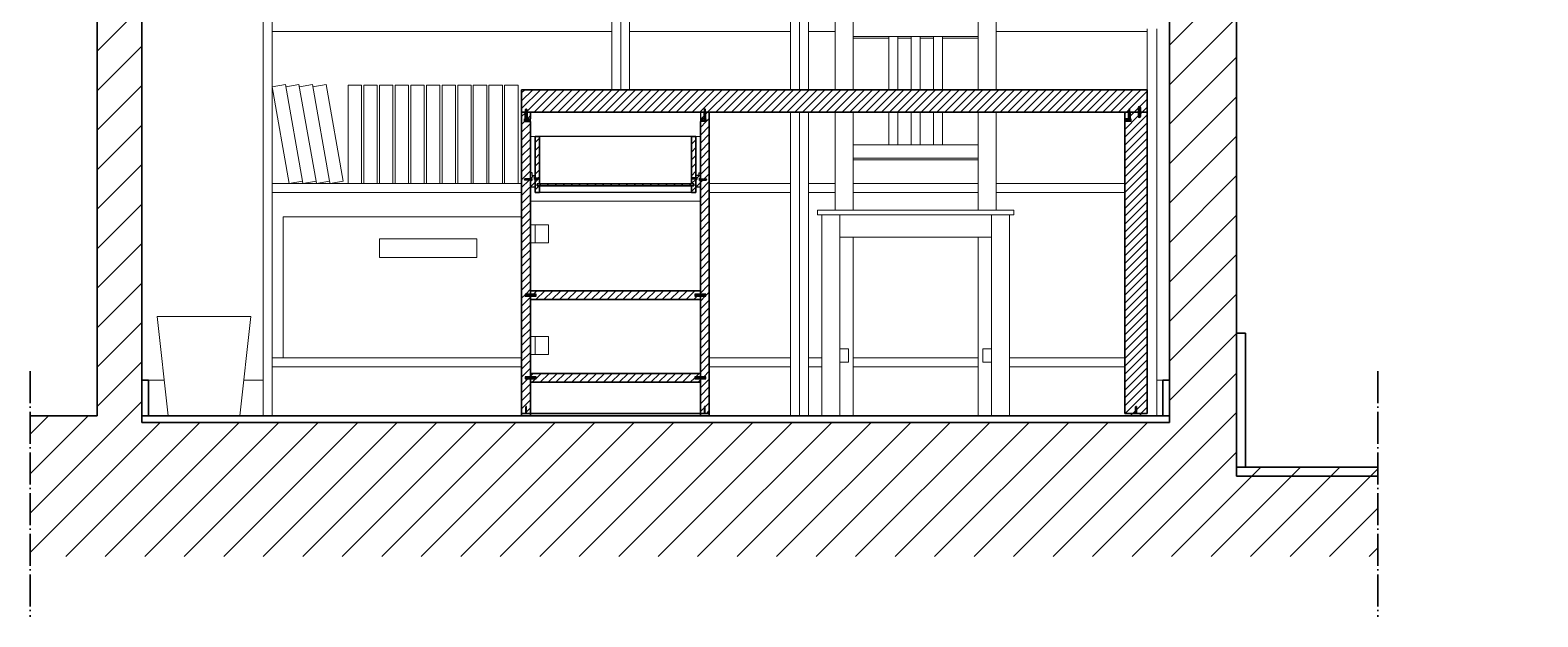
# Model space of a CAD drawing. Header units: inches. Extents: x -1073 to 749, y -113 to 910.
# Drawn here: x -692.1 to -354.7, y 566.3 to 697.6 of the extents above; entities that cross this region are included whole.
import ezdxf

# ---------------------------------------------------------------- set-up
doc = ezdxf.new("R2010")
doc.units = ezdxf.units.IN
doc.header["$MEASUREMENT"] = 0
doc.linetypes.add('ACAD_ISO04W100', pattern=[30, 24, -3, 0, -3])
for name, color, linetype, lineweight in [('A-FURN', 1, 'Continuous', 15), ('A-LP-SEZIONI', 151, 'Continuous', 13), ('A-prsp-2', 137, 'Continuous', 13), ('A-SECT A-MCUT', 7, 'Continuous', 35)]:
    doc.layers.add(name, color=color, linetype=linetype, lineweight=lineweight)
doc.layers.add('A-SECT D-MCUT', color=181, linetype='Continuous')

# ---------------------------------------------------------------- blocks, each defined once
blk = doc.blocks.new('BLOCCO')
for p, q in [((9.3, 735.66), (9.3, 735.57)), ((9.74, 735.66), (9.74, 735.57)), ((9.6, 734.92), (9.2, 734.92)), ((9.6, 734.47), (9.2, 734.47)), ((9.3, 735.57), (9.52, 735.57)), ((9.74, 735.57), (9.52, 735.57))]:
    blk.add_line(p, q)
blk.add_lwpolyline([(9.2, 734.92), (9.2, 735.66), (9.85, 735.66), (9.85, 734.35), (9.2, 734.35), (9.2, 734.47)])
blk.add_lwpolyline([(9.3, 735.36), (9.3, 735.11), (9.74, 735.11), (9.74, 735.36)], close=True)
blk.add_arc((9.5, 734.7), 0.245, 293.1404, 66.8596)

msp = doc.modelspace()

# ---------------------------------------------------------------- hatches: boundary and pattern name
at = {"layer": 'A-SECT D-MCUT', "transparency": 33554559}
h = msp.add_hatch(dxfattribs=at)
h.set_pattern_fill('ANSI31', color=181, scale=50)
edge = h.paths.add_edge_path()
edge.add_line((-422.12, 909.8), (-437.12, 909.8))
edge.add_line((-437.12, 909.8), (-437.12, 894.8))
edge.add_line((-437.12, 894.8), (-692.12, 894.8))
edge.add_line((-692.12, 894.8), (-692.12, 879.8))
edge.add_line((-692.12, 879.8), (-677.12, 879.8))
edge.add_line((-677.12, 879.8), (-677.12, 611.3))
edge.add_line((-677.12, 611.3), (-692.12, 611.3))
edge.add_line((-692.12, 611.3), (-692.12, 579.8))
edge.add_line((-692.12, 579.8), (-390.5, 579.8))
edge.add_line((-390.5, 579.8), (-390.5, 599.8))
edge.add_line((-390.5, 599.8), (-422.12, 599.8))
edge.add_line((-422.12, 599.8), (-422.12, 707.3))
edge.add_line((-422.12, 707.3), (-437.12, 707.3))
edge.add_line((-437.12, 707.3), (-437.12, 609.8))
edge.add_line((-437.12, 609.8), (-667.12, 609.8))
edge.add_line((-667.12, 609.8), (-667.12, 800.86))
edge.add_line((-667.12, 800.86), (-667.13, 800.87))
edge.add_line((-667.13, 800.87), (-668.45, 800.87))
edge.add_arc((-668.45, 801.02), 0.15, 90, 270, ccw=False)
edge.add_line((-668.45, 801.17), (-667.12, 801.17))
edge.add_line((-667.12, 801.17), (-667.12, 879.8))
edge.add_line((-667.12, 879.8), (-437.12, 879.8))
edge.add_line((-437.12, 879.8), (-437.12, 861.3))
edge.add_line((-437.12, 861.3), (-422.12, 861.3))
edge.add_line((-422.12, 861.3), (-422.12, 909.8))
h.paths.add_polyline_path([(-420.12, 711.3), (-438.12, 711.3), (-438.12, 707.3), (-420.12, 707.3)], flags=17)
at = {"layer": 'A-SECT D-MCUT', "transparency": 33554687}
h = msp.add_hatch(dxfattribs=at)
h.set_pattern_fill('ANSI31', color=181, scale=10)
h.paths.add_polyline_path([(-43.89, 726.3), (-44.89, 726.3), (-44.89, 723.8), (-46.39, 723.8), (-46.39, 726.3), (-48.89, 726.3), (-48.89, 721.3), (-43.89, 721.3)])
h.paths.add_polyline_path([(-43.89, 806.2), (-48.89, 806.2), (-48.89, 801.2), (-46.39, 801.2), (-46.39, 803.7), (-44.89, 803.7), (-44.89, 801.2), (-43.89, 801.2)])
h.paths.add_polyline_path([(-662.12, 806.2), (-667.12, 806.2), (-667.12, 801.2), (-666.12, 801.2), (-666.12, 803.7), (-664.62, 803.7), (-664.62, 801.2), (-662.12, 801.2)])
h.paths.add_polyline_path([(-662.12, 726.3), (-664.62, 726.3), (-664.62, 723.8), (-666.12, 723.8), (-666.12, 726.3), (-667.12, 726.3), (-667.12, 721.3), (-662.12, 721.3)])
h.paths.add_polyline_path([(-427.12, 855.3), (-429.62, 855.3), (-429.62, 858.3), (-432.12, 858.3), (-432.12, 852.3), (-427.12, 852.3)])
h.paths.add_polyline_path([(-427.12, 861.3), (-432.12, 861.3), (-432.12, 858.3), (-429.62, 858.3), (-429.62, 855.3), (-427.12, 855.3)])
h.paths.add_polyline_path([(-427.12, 720.3), (-432.12, 720.3), (-432.12, 714.3), (-429.62, 714.3), (-429.62, 717.3), (-427.12, 717.3)])
h.paths.add_polyline_path([(-427.12, 717.3), (-429.62, 717.3), (-429.62, 714.3), (-432.12, 714.3), (-432.12, 711.3), (-427.12, 711.3)])
h.paths.add_polyline_path([(-442.12, 679.3), (-443.62, 679.3), (-443.62, 678.3, -1), (-444.12, 678.3), (-444.12, 679.3), (-445.87, 679.3), (-445.87, 677.8), (-445.8, 677.8), (-445.8, 677.15), (-445.92, 677.15), (-447.12, 677.15), (-447.12, 611.8), (-444.72, 611.8), (-444.72, 613.3, -1), (-444.52, 613.3), (-444.52, 611.8), (-443.62, 611.8), (-442.12, 611.8)])
h.paths.add_polyline_path([(-446.37, 679.3), (-447.12, 679.3), (-447.12, 677.8), (-446.37, 677.8)], flags=17)
h.paths.add_polyline_path([(-541.37, 679.3), (-542.12, 679.3), (-542.12, 677.8), (-541.37, 677.8)], flags=17)
h.paths.add_polyline_path([(-540.12, 679.3), (-540.87, 679.3), (-540.87, 677.8), (-540.8, 677.8), (-540.8, 677.15), (-542.12, 677.15), (-542.12, 664.35), (-540.85, 664.35, -1), (-540.85, 664.05), (-542.12, 664.05), (-542.12, 638.55), (-540.87, 638.55), (-540.87, 638.05), (-542.12, 638.05), (-542.12, 620.05), (-540.87, 620.05), (-540.87, 619.55), (-542.12, 619.55), (-542.12, 611.8), (-541.22, 611.8), (-541.22, 613.3, -1), (-541.02, 613.3), (-541.02, 611.8), (-540.12, 611.8)])
h.paths.add_polyline_path([(-580.12, 664.05), (-581.5, 664.05), (-581.48, 664.08, -0.722432), (-581.39, 664.35), (-580.12, 664.35), (-580.12, 677.15), (-581.45, 677.15), (-581.45, 677.8), (-581.37, 677.8), (-581.37, 679.3), (-582.12, 679.3), (-582.12, 611.8), (-581.22, 611.8), (-581.22, 613.3, -1), (-581.02, 613.3), (-581.02, 611.8), (-580.12, 611.8), (-580.12, 619.55), (-581.37, 619.55), (-581.37, 620.05), (-580.12, 620.05), (-580.12, 638.05), (-581.37, 638.05), (-581.37, 638.55), (-580.12, 638.55)])
h.paths.add_polyline_path([(-543.37, 638.55), (-542.12, 638.55), (-542.12, 639.3), (-580.12, 639.3), (-580.12, 638.55), (-578.87, 638.55), (-578.87, 638.05), (-580.12, 638.05), (-580.12, 637.3), (-542.12, 637.3), (-542.12, 638.05), (-543.37, 638.05)])
h.paths.add_polyline_path([(-442.12, 684.3), (-582.12, 684.3), (-582.12, 679.3), (-581.26, 679.3), (-581.26, 679.86, -1), (-580.98, 679.86), (-580.98, 679.3), (-580.12, 679.3), (-541.26, 679.3), (-541.26, 680.06), (-541.18, 679.99, -0.562453), (-540.98, 679.86), (-540.98, 679.3), (-540.12, 679.3), (-446.26, 679.3), (-446.26, 680.06), (-446.18, 679.99, -0.562453), (-445.98, 679.86), (-445.98, 679.3), (-444.12, 679.3), (-444.12, 680.3, -1), (-443.62, 680.3), (-443.62, 679.3), (-442.12, 679.3)])
h.paths.add_polyline_path([(-580.12, 679.3), (-580.87, 679.3), (-580.87, 677.8), (-580.12, 677.8)], flags=17)
h.paths.add_polyline_path([(-542.12, 620.8), (-580.12, 620.8), (-580.12, 620.05), (-578.87, 620.05), (-578.87, 619.55), (-580.12, 619.55), (-580.12, 618.8), (-542.12, 618.8), (-542.12, 619.55), (-543.37, 619.55), (-543.37, 620.05), (-542.12, 620.05)])
h.paths.add_polyline_path([(-543.62, 663.2), (-578.62, 663.2), (-578.62, 662.8), (-543.62, 662.8)])
h.paths.add_polyline_path([(-543.12, 664.3), (-543.8, 664.3, -1), (-543.8, 664.6), (-543.12, 664.6), (-543.12, 668.28), (-543.12, 673.8), (-544.12, 673.8), (-544.12, 668.35), (-544.12, 663.2), (-543.62, 663.2), (-543.62, 662.8), (-544.12, 662.8), (-544.12, 661.32), (-543.12, 661.32)])
h.paths.add_polyline_path([(-578.12, 673.8), (-579.12, 673.8), (-579.12, 664.6), (-578.43, 664.6, -1), (-578.43, 664.3), (-579.12, 664.3), (-579.12, 661.32), (-578.12, 661.32), (-578.12, 662.8), (-578.62, 662.8), (-578.62, 663.2), (-578.12, 663.2)])
h.paths.add_polyline_path([(-579.12, 664.3), (-579.32, 664.2), (-579.32, 664.33), (-579.32, 664.58), (-579.32, 664.7), (-579.12, 664.6), (-579.12, 665.1), (-579.75, 665.1), (-579.75, 665.7), (-580.12, 665.7), (-580.12, 664.35), (-580.02, 664.35), (-579.82, 664.45), (-579.82, 664.33), (-579.82, 664.08), (-579.82, 663.95), (-580.02, 664.05), (-580.12, 664.05), (-580.12, 662.5), (-579.12, 662.5), (-579.12, 663.5)])
h.paths.add_polyline_path([(-542.12, 664.05), (-542.22, 664.05), (-542.42, 663.95), (-542.42, 664.08), (-542.42, 664.33), (-542.42, 664.45), (-542.22, 664.35), (-542.12, 664.35), (-542.12, 665.7), (-542.5, 665.7), (-542.5, 665.1), (-543.12, 665.1), (-543.12, 664.6), (-542.92, 664.7), (-542.92, 664.58), (-542.92, 664.33), (-542.92, 664.2), (-543.12, 664.3), (-543.12, 662.5), (-542.12, 662.5)])

# ---------------------------------------------------------------- linework, layer by layer
at = {"transparency": 33554687}
for p, q in [((-581.37, 679.3), (-580.87, 679.3)), ((-581.37, 677.8), (-581.37, 679.3)), ((-581.26, 679.77), (-581.06, 679.99)), ((-581.26, 679.3), (-581.26, 679.86)), ((-581.26, 679.49), (-580.98, 679.78)), ((-581.22, 679.3), (-581.22, 677.8)), ((-581.18, 679.3), (-580.98, 679.5)), ((-581.02, 677.8), (-581.02, 679.3)), ((-580.98, 679.86), (-580.98, 679.3)), ((-580.87, 679.3), (-580.87, 677.8)), ((-542.12, 679.3), (-542.12, 677.8)), ((-540.98, 679.49), (-541.26, 679.78)), ((-541.06, 679.3), (-541.26, 679.5)), ((-540.98, 679.77), (-541.18, 679.99)), ((-445.98, 679.49), (-446.26, 679.78)), ((-446.06, 679.3), (-446.26, 679.5)), ((-445.98, 679.77), (-446.18, 679.99)), ((-444.12, 680.3), (-444.12, 678.3)), ((-444.07, 680.46), (-444.07, 678.14)), ((-443.97, 680.53), (-443.97, 678.07)), ((-443.87, 680.55), (-443.87, 678.05)), ((-443.77, 680.53), (-443.77, 678.07)), ((-443.68, 680.46), (-443.68, 678.14)), ((-443.62, 680.3), (-443.62, 678.3)), ((-581.45, 677.15), (-581.45, 677.8)), ((-581.45, 677.8), (-581.37, 677.8)), ((-581.45, 677.15), (-580.12, 677.15)), ((-580.87, 677.8), (-581.37, 677.8)), ((-580.92, 677.55), (-581.32, 677.55)), ((-581.32, 677.4), (-580.92, 677.4)), ((-581.22, 677.67), (-581.22, 677.55)), ((-581.2, 677.4), (-581.2, 677.55)), ((-581.04, 677.4), (-581.04, 677.55)), ((-581.02, 677.8), (-580.12, 677.8)), ((-581.02, 677.55), (-581.02, 677.69)), ((-580.92, 677.4), (-580.92, 677.55)), ((-541.22, 677.8), (-542.12, 677.8)), ((-540.8, 677.15), (-542.12, 677.15)), ((-541.2, 677.4), (-541.2, 677.55)), ((-541.04, 677.4), (-541.04, 677.55)), ((-540.8, 677.8), (-540.87, 677.8)), ((-540.8, 677.15), (-540.8, 677.8)), ((-446.22, 677.8), (-447.12, 677.8)), ((-445.8, 677.15), (-447.12, 677.15)), ((-447.1, 677.7), (-447.02, 677.7)), ((-447.1, 677.25), (-447.02, 677.25)), ((-447.02, 677.7), (-447.02, 677.48)), ((-447.02, 677.25), (-447.02, 677.48)), ((-446.37, 677.55), (-446.37, 677.15)), ((-446.2, 677.4), (-446.2, 677.55)), ((-446.04, 677.4), (-446.04, 677.55)), ((-445.92, 677.55), (-445.92, 677.15)), ((-445.8, 677.8), (-445.87, 677.8)), ((-445.8, 677.15), (-445.8, 677.8)), ((-544.12, 673.8), (-578.12, 673.8)), ((-579.75, 665.7), (-580.12, 665.7)), ((-579.75, 665.1), (-579.12, 665.1)), ((-542.5, 665.1), (-543.12, 665.1)), ((-542.5, 665.7), (-542.12, 665.7)), ((-581.46, 664.1), (-581.26, 664.35)), ((-580.02, 664.35), (-581.39, 664.35)), ((-580.02, 664.05), (-581.39, 664.05)), ((-581.3, 664.05), (-581.06, 664.35)), ((-581.1, 664.05), (-580.86, 664.35)), ((-580.9, 664.05), (-580.66, 664.35)), ((-580.7, 664.05), (-580.46, 664.35)), ((-580.5, 664.05), (-580.27, 664.34)), ((-580.26, 664.35), (-580.26, 664.05)), ((-579.12, 662.5), (-580.12, 662.5)), ((-580.02, 664.35), (-579.82, 664.45)), ((-580.02, 664.35), (-580.02, 664.05)), ((-580.02, 664.05), (-579.82, 663.95)), ((-579.92, 664.2), (-579.82, 664.33)), ((-579.92, 664.2), (-579.82, 664.08)), ((-579.82, 664.45), (-579.82, 664.33)), ((-579.82, 664.33), (-579.82, 664.08)), ((-579.82, 664.08), (-579.82, 663.95)), ((-579.32, 664.7), (-579.32, 664.58)), ((-579.12, 664.6), (-579.32, 664.7)), ((-579.22, 664.45), (-579.32, 664.58)), ((-579.32, 664.58), (-579.32, 664.33)), ((-579.22, 664.45), (-579.32, 664.33)), ((-579.32, 664.33), (-579.32, 664.2)), ((-579.12, 664.3), (-579.32, 664.2)), ((-579.12, 664.6), (-578.43, 664.6)), ((-579.12, 664.6), (-579.12, 664.3)), ((-579.12, 664.3), (-578.43, 664.3)), ((-579.12, 662.5), (-579.12, 663.5)), ((-578.88, 664.6), (-578.88, 664.3)), ((-578.64, 664.3), (-578.87, 664.59)), ((-578.44, 664.3), (-578.68, 664.6)), ((-578.3, 664.38), (-578.48, 664.6)), ((-543.94, 664.38), (-543.76, 664.6)), ((-543.12, 664.6), (-543.8, 664.6)), ((-543.8, 664.3), (-543.56, 664.6)), ((-543.12, 664.3), (-543.8, 664.3)), ((-543.6, 664.3), (-543.37, 664.59)), ((-543.36, 664.6), (-543.36, 664.3)), ((-543.12, 664.6), (-542.92, 664.7)), ((-543.12, 664.6), (-543.12, 664.3)), ((-543.12, 664.3), (-542.92, 664.2)), ((-543.12, 662.5), (-543.12, 663.5)), ((-542.12, 662.5), (-543.12, 662.5)), ((-543.02, 664.45), (-542.92, 664.58)), ((-543.02, 664.45), (-542.92, 664.33)), ((-542.92, 664.7), (-542.92, 664.58)), ((-542.92, 664.58), (-542.92, 664.33)), ((-542.92, 664.33), (-542.92, 664.2)), ((-542.42, 664.45), (-542.42, 664.33)), ((-542.22, 664.35), (-542.42, 664.45)), ((-542.32, 664.2), (-542.42, 664.33)), ((-542.42, 664.33), (-542.42, 664.08)), ((-542.32, 664.2), (-542.42, 664.08)), ((-542.42, 664.08), (-542.42, 663.95)), ((-542.22, 664.05), (-542.42, 663.95)), ((-542.22, 664.35), (-540.85, 664.35)), ((-542.22, 664.35), (-542.22, 664.05)), ((-542.22, 664.05), (-540.85, 664.05)), ((-541.98, 664.35), (-541.98, 664.05)), ((-541.74, 664.05), (-541.97, 664.34)), ((-541.54, 664.05), (-541.78, 664.35)), ((-541.34, 664.05), (-541.58, 664.35)), ((-541.14, 664.05), (-541.38, 664.35)), ((-540.94, 664.05), (-541.18, 664.35)), ((-540.78, 664.1), (-540.98, 664.35)), ((-544.12, 661.32), (-578.12, 661.32)), ((-581.37, 638.3), (-578.87, 638.3)), ((-581.35, 638.4), (-578.89, 638.4)), ((-581.35, 638.21), (-578.89, 638.21)), ((-581.28, 638.5), (-578.96, 638.5)), ((-581.28, 638.11), (-578.96, 638.11)), ((-581.12, 638.55), (-579.12, 638.55)), ((-581.12, 638.05), (-579.12, 638.05)), ((-540.87, 638.3), (-543.37, 638.3)), ((-540.89, 638.4), (-543.35, 638.4)), ((-540.89, 638.21), (-543.35, 638.21)), ((-540.96, 638.5), (-543.28, 638.5)), ((-540.96, 638.11), (-543.28, 638.11)), ((-541.12, 638.55), (-543.12, 638.55)), ((-541.12, 638.05), (-543.12, 638.05)), ((-581.37, 619.8), (-578.87, 619.8)), ((-581.35, 619.9), (-578.89, 619.9)), ((-581.35, 619.71), (-578.89, 619.71)), ((-581.28, 620), (-578.96, 620)), ((-581.28, 619.61), (-578.96, 619.61)), ((-581.12, 620.05), (-579.12, 620.05)), ((-581.12, 619.55), (-579.12, 619.55)), ((-540.87, 619.8), (-543.37, 619.8)), ((-540.89, 619.9), (-543.35, 619.9)), ((-540.89, 619.71), (-543.35, 619.71)), ((-540.96, 620), (-543.28, 620)), ((-540.96, 619.61), (-543.28, 619.61)), ((-541.12, 620.05), (-543.12, 620.05)), ((-541.12, 619.55), (-543.12, 619.55)), ((-581.22, 611.8), (-581.22, 613.3)), ((-581.02, 611.8), (-581.02, 613.3)), ((-541.22, 611.8), (-541.22, 613.3)), ((-541.02, 611.8), (-541.02, 613.3))]:
    msp.add_line(p, q, dxfattribs=at)
for points in [[(-540.87, 679.3), (-541.37, 679.3), (-541.37, 677.8), (-540.87, 677.8)], [(-445.87, 679.3), (-446.37, 679.3), (-446.37, 677.8), (-445.87, 677.8)], [(-540.92, 677.55), (-540.92, 677.4), (-541.32, 677.4), (-541.32, 677.55)], [(-446.81, 677.25), (-446.56, 677.25), (-446.56, 677.7), (-446.81, 677.7)], [(-445.92, 677.55), (-445.92, 677.4), (-446.32, 677.4), (-446.32, 677.55)], [(-578.87, 638.55), (-581.37, 638.55), (-581.37, 638.05), (-578.87, 638.05)], [(-540.87, 638.55), (-543.37, 638.55), (-543.37, 638.05), (-540.87, 638.05)], [(-578.87, 620.05), (-581.37, 620.05), (-581.37, 619.55), (-578.87, 619.55)], [(-540.87, 620.05), (-543.37, 620.05), (-543.37, 619.55), (-540.87, 619.55)]]:
    msp.add_lwpolyline(points, close=True, dxfattribs=at)
for points in [[(-540.98, 679.3), (-540.98, 679.86, 1), (-541.26, 679.86), (-541.26, 679.3)], [(-445.98, 679.3), (-445.98, 679.86, 1), (-446.26, 679.86), (-446.26, 679.3)]]:
    msp.add_lwpolyline(points, format="xyb", dxfattribs=at)
for points in [[(-541.22, 677.8), (-541.22, 677.8), (-541.22, 679.3)], [(-541.02, 679.3), (-541.02, 677.8)], [(-446.22, 677.8), (-446.22, 677.8), (-446.22, 679.3)], [(-446.02, 679.3), (-446.02, 677.8)], [(-541.22, 677.55), (-541.22, 677.69)], [(-541.02, 677.67), (-541.02, 677.55)], [(-446.37, 677.15), (-447.1, 677.15), (-447.1, 677.8), (-445.8, 677.8), (-445.8, 677.15), (-445.92, 677.15)], [(-446.22, 677.55), (-446.22, 677.69)], [(-446.02, 677.67), (-446.02, 677.55)]]:
    msp.add_lwpolyline(points, dxfattribs=at)
for centre, radius, start, end in [((-581.12, 679.86), 0.14, 0, 180), ((-443.87, 680.3), 0.25, 0, 180), ((-443.87, 678.3), 0.25, 180, 0), ((-446.15, 677.45), 0.245, 23.1404, 156.8596), ((-581.39, 664.2), 0.15, 90, 270), ((-578.43, 664.45), 0.15, 270, 90), ((-543.8, 664.45), 0.15, 90, 270), ((-540.85, 664.2), 0.15, 270, 90), ((-581.12, 638.3), 0.25, 90, 270), ((-579.12, 638.3), 0.25, 270, 90), ((-543.12, 638.3), 0.25, 90, 270), ((-541.12, 638.3), 0.25, 270, 90), ((-581.12, 619.8), 0.25, 90, 270), ((-579.12, 619.8), 0.25, 270, 90), ((-543.12, 619.8), 0.25, 90, 270), ((-541.12, 619.8), 0.25, 270, 90), ((-581.12, 613.3), 0.1, 0, 180), ((-541.12, 613.3), 0.1, 0, 180)]:
    msp.add_arc(centre, radius, start, end, dxfattribs=at)
at = {"layer": 'A-FURN', "transparency": 33554687}
for p, q in [((-663.72, 633.54), (-642.72, 633.54)), ((-663.72, 633.54), (-661.22, 611.3)), ((-642.72, 633.54), (-645.22, 611.3))]:
    msp.add_line(p, q, dxfattribs=at)
at = {"layer": 'A-LP-SEZIONI', "transparency": 33554687}
for p, q in [((-639.96, 848.3), (-639.96, 611.3)), ((-637.96, 848.3), (-637.96, 611.3)), ((-521.96, 848.3), (-521.96, 684.3)), ((-519.96, 848.3), (-519.96, 684.3)), ((-517.96, 848.3), (-517.96, 684.3)), ((-561.96, 829.73), (-561.96, 684.3)), ((-559.96, 829.47), (-559.96, 684.3)), ((-557.96, 826.86), (-557.96, 684.3)), ((-511.94, 684.3), (-511.94, 702.17)), ((-507.94, 684.3), (-507.94, 702.17)), ((-479.94, 684.3), (-479.94, 702.17)), ((-475.94, 702.17), (-475.94, 684.3)), ((-561.96, 697.3), (-637.96, 697.3)), ((-521.96, 697.3), (-557.96, 697.3)), ((-511.94, 697.3), (-517.96, 697.3)), ((-507.94, 696.17), (-479.94, 696.17)), ((-507.94, 695.85), (-499.94, 695.85)), ((-499.94, 696.17), (-499.94, 684.3)), ((-497.94, 696.17), (-497.94, 684.3)), ((-497.94, 695.85), (-494.94, 695.85)), ((-494.94, 696.17), (-494.94, 684.3)), ((-494.94, 696.17), (-494.94, 684.3)), ((-492.94, 696.17), (-492.94, 684.3)), ((-492.94, 696.17), (-492.94, 684.3)), ((-492.94, 695.85), (-489.94, 695.85)), ((-489.94, 696.17), (-489.94, 684.3)), ((-487.94, 696.17), (-487.94, 684.3)), ((-487.94, 695.85), (-479.94, 695.85)), ((-442.12, 697.3), (-475.94, 697.3)), ((-442.12, 684.3), (-442.12, 697.95)), ((-439.96, 611.3), (-439.96, 697.95)), ((-521.96, 679.3), (-521.96, 611.3)), ((-519.96, 679.3), (-519.96, 611.3)), ((-517.96, 679.3), (-517.96, 611.3)), ((-511.94, 657.3), (-511.94, 679.3)), ((-507.94, 657.3), (-507.94, 679.3)), ((-499.94, 679.3), (-499.94, 671.95)), ((-497.94, 679.3), (-497.94, 671.95)), ((-494.94, 679.3), (-494.94, 671.95)), ((-494.94, 679.3), (-494.94, 671.95)), ((-492.94, 679.3), (-492.94, 671.95)), ((-492.94, 679.3), (-492.94, 671.95)), ((-489.94, 679.3), (-489.94, 671.95)), ((-487.94, 679.3), (-487.94, 671.95)), ((-479.94, 657.3), (-479.94, 679.3)), ((-475.94, 679.3), (-475.94, 657.3)), ((-579.12, 673.8), (-580.12, 673.8)), ((-543.12, 673.8), (-542.12, 673.8)), ((-507.94, 671.95), (-479.94, 671.95)), ((-507.94, 668.95), (-479.94, 668.95)), ((-507.94, 668.63), (-479.94, 668.63)), ((-579.75, 665.1), (-579.75, 665.7)), ((-542.5, 665.1), (-542.5, 665.7)), ((-582.12, 663.3), (-637.96, 663.3)), ((-521.96, 663.3), (-539.96, 663.3)), ((-511.94, 663.3), (-517.96, 663.3)), ((-479.94, 663.3), (-507.94, 663.3)), ((-447.12, 663.3), (-475.94, 663.3)), ((-582.12, 661.3), (-637.96, 661.3)), ((-580.12, 659.36), (-542.12, 659.36)), ((-521.96, 661.3), (-539.96, 661.3)), ((-511.94, 661.3), (-517.96, 661.3)), ((-479.94, 661.3), (-507.94, 661.3)), ((-447.12, 661.3), (-475.94, 661.3)), ((-471.94, 657.3), (-515.94, 657.3)), ((-515.94, 656.3), (-515.94, 657.3)), ((-471.94, 656.3), (-515.94, 656.3)), ((-514.94, 656.3), (-514.94, 611.3)), ((-510.94, 656.3), (-510.94, 611.3)), ((-476.94, 656.3), (-476.94, 611.3)), ((-472.94, 611.3), (-472.94, 656.3)), ((-471.94, 656.3), (-471.94, 657.3)), ((-580.12, 654.05), (-579.12, 654.05)), ((-579.12, 654.05), (-579.12, 650.05)), ((-579.12, 654.05), (-576.12, 654.05)), ((-576.12, 654.05), (-576.12, 650.05)), ((-510.94, 651.3), (-476.94, 651.3)), ((-507.94, 651.3), (-507.94, 611.3)), ((-479.94, 651.3), (-479.94, 611.3)), ((-579.12, 650.05), (-580.12, 650.05)), ((-576.12, 650.05), (-579.12, 650.05)), ((-580.12, 629.05), (-579.12, 629.05)), ((-579.12, 629.05), (-579.12, 625.05)), ((-579.12, 629.05), (-576.12, 629.05)), ((-576.12, 629.05), (-576.12, 625.05)), ((-582.12, 624.3), (-637.96, 624.3)), ((-579.12, 625.05), (-580.12, 625.05)), ((-576.12, 625.05), (-579.12, 625.05)), ((-521.96, 624.3), (-540.12, 624.3)), ((-514.94, 624.3), (-517.96, 624.3)), ((-510.94, 626.3), (-508.94, 626.3)), ((-508.94, 626.3), (-508.94, 623.3)), ((-479.94, 624.3), (-507.94, 624.3)), ((-476.94, 626.3), (-478.94, 626.3)), ((-478.94, 626.3), (-478.94, 623.3)), ((-447.12, 624.3), (-472.94, 624.3)), ((-582.12, 622.3), (-637.96, 622.3)), ((-521.96, 622.3), (-540.12, 622.3)), ((-514.94, 622.3), (-517.96, 622.3)), ((-508.94, 623.3), (-510.94, 623.3)), ((-479.94, 622.3), (-507.94, 622.3)), ((-478.94, 623.3), (-476.94, 623.3)), ((-447.12, 622.3), (-472.94, 622.3)), ((-665.62, 619.3), (-662.12, 619.3)), ((-644.32, 619.3), (-639.96, 619.3)), ((-438.62, 619.3), (-439.96, 619.3)), ((-639.96, 611.3), (-439.96, 611.3))]:
    msp.add_line(p, q, dxfattribs=at)
at = {"layer": 'A-LP-SEZIONI', "linetype": 'ACAD_ISO04W100', "lineweight": 30, "ltscale": 0.3, "transparency": 33554687}
for p, q in [((-692.12, 621.3), (-692.12, 566.3)), ((-390.5, 621.3), (-390.5, 566.3))]:
    msp.add_line(p, q, dxfattribs=at)
at = {"layer": 'A-prsp-2', "transparency": 33554687}
for p, q in [((-635.5, 624.3), (-635.5, 655.84)), ((-635.5, 655.84), (-582.12, 655.84))]:
    msp.add_line(p, q, dxfattribs=at)
for points in [[(-631.18, 663.82), (-634.14, 663.3), (-637.96, 684.97), (-635, 685.49)], [(-613.97, 650.92), (-592.13, 650.92), (-592.13, 646.74), (-613.97, 646.74)]]:
    msp.add_lwpolyline(points, close=True, dxfattribs=at)
for points in [[(-634.91, 684.97), (-631.96, 685.49), (-628.14, 663.82), (-631.09, 663.3), (-631.18, 663.82)], [(-631.86, 684.97), (-628.91, 685.49), (-625.09, 663.82), (-628.04, 663.3), (-628.14, 663.82)], [(-628.82, 684.97), (-625.86, 685.49), (-622.04, 663.82), (-625, 663.3), (-625.09, 663.82)], [(-620.94, 663.3), (-620.94, 685.3), (-617.94, 685.3), (-617.94, 663.3)], [(-617.44, 663.3), (-617.44, 685.3), (-614.44, 685.3), (-614.44, 663.3)], [(-613.94, 663.3), (-613.94, 685.3), (-610.94, 685.3), (-610.94, 663.3)], [(-610.44, 663.3), (-610.44, 685.3), (-607.44, 685.3), (-607.44, 663.3)], [(-603.94, 663.3), (-603.94, 685.3), (-606.94, 685.3), (-606.94, 663.3)], [(-603.44, 663.3), (-603.44, 685.3), (-600.44, 685.3), (-600.44, 663.3)], [(-599.94, 663.3), (-599.94, 685.3), (-596.94, 685.3), (-596.94, 663.3)], [(-593.44, 663.3), (-593.44, 685.3), (-596.44, 685.3), (-596.44, 663.3)], [(-592.94, 663.3), (-592.94, 685.3), (-589.94, 685.3), (-589.94, 663.3)], [(-589.44, 663.3), (-589.44, 685.3), (-586.44, 685.3), (-586.44, 663.3)], [(-585.94, 663.3), (-585.94, 685.3), (-582.94, 685.3), (-582.94, 663.3)]]:
    msp.add_lwpolyline(points, dxfattribs=at)
at = {"layer": 'A-SECT A-MCUT', "transparency": 33554687}
for p, q in [((-677.12, 611.3), (-677.12, 879.8)), ((-667.12, 609.8), (-667.12, 879.8)), ((-437.12, 609.8), (-437.12, 707.3)), ((-422.12, 707.3), (-422.12, 597.8)), ((-582.12, 684.3), (-442.12, 684.3)), ((-442.12, 684.3), (-442.12, 679.3)), ((-582.12, 679.3), (-582.12, 611.3)), ((-580.12, 679.3), (-580.12, 677.8)), ((-540.12, 611.3), (-540.12, 679.3)), ((-447.12, 679.3), (-447.12, 677.8)), ((-445.87, 679.3), (-444.12, 679.3)), ((-442.12, 679.3), (-443.62, 679.3)), ((-442.12, 611.8), (-442.12, 679.3)), ((-580.12, 677.15), (-580.12, 638.55)), ((-542.12, 638.55), (-542.12, 677.15)), ((-447.12, 677.15), (-447.12, 611.8)), ((-579.12, 661.32), (-579.12, 673.8)), ((-578.12, 673.8), (-579.12, 673.8)), ((-578.12, 663.2), (-578.12, 673.8)), ((-544.12, 673.8), (-543.12, 673.8)), ((-543.62, 663.2), (-578.62, 663.2)), ((-578.62, 663.2), (-578.62, 662.8)), ((-543.62, 662.8), (-578.62, 662.8)), ((-578.12, 661.32), (-578.12, 662.8)), ((-544.12, 661.32), (-544.12, 662.8)), ((-543.62, 663.2), (-543.62, 662.8)), ((-578.12, 661.32), (-579.12, 661.32)), ((-544.12, 661.32), (-543.12, 661.32)), ((-542.12, 639.3), (-580.12, 639.3)), ((-580.12, 638.05), (-580.12, 620.05)), ((-542.12, 620.05), (-542.12, 638.05)), ((-542.12, 637.3), (-580.12, 637.3)), ((-420.12, 629.8), (-422.12, 629.8)), ((-420.12, 599.8), (-420.12, 629.8)), ((-665.62, 619.3), (-667.12, 619.3)), ((-665.62, 611.3), (-665.62, 619.3)), ((-542.12, 620.8), (-580.12, 620.8)), ((-580.12, 619.55), (-580.12, 611.3)), ((-542.12, 618.8), (-580.12, 618.8)), ((-542.12, 611.3), (-542.12, 619.55)), ((-438.62, 611.3), (-438.62, 619.3)), ((-438.62, 619.3), (-437.12, 619.3)), ((-677.12, 611.3), (-692.12, 611.3)), ((-437.12, 611.3), (-667.12, 611.3)), ((-582.12, 611.8), (-540.12, 611.8)), ((-447.12, 611.8), (-442.12, 611.8)), ((-443.62, 611.8), (-445.62, 611.8)), ((-445.62, 611.8), (-445.62, 611.3)), ((-444.72, 611.8), (-444.72, 613.3)), ((-444.52, 611.8), (-444.52, 613.3)), ((-443.62, 611.3), (-443.62, 611.8)), ((-437.12, 609.8), (-667.12, 609.8)), ((-422.12, 599.8), (-390.5, 599.8)), ((-422.12, 597.8), (-390.5, 597.8))]:
    msp.add_line(p, q, dxfattribs=at)
for points in [[(-445.87, 679.3), (-540.12, 679.3), (-582.12, 679.3), (-582.12, 684.3)], [(-544.12, 663.2), (-544.12, 668.35), (-544.12, 673.8)], [(-543.12, 661.32), (-543.12, 668.28), (-543.12, 673.8)]]:
    msp.add_lwpolyline(points, dxfattribs=at)
msp.add_arc((-444.62, 613.3), 0.1, 0, 180, dxfattribs=at)

# ---------------------------------------------------------------- block references
at = {"layer": 'A-LP-SEZIONI', "transparency": 33554687, "xscale": -1, "rotation": 270}
msp.add_blockref('BLOCCO', (-1315.79, 667.96), dxfattribs=at)
at = {"layer": 'A-LP-SEZIONI', "transparency": 33554687, "rotation": 90.00000000000001}
msp.add_blockref('BLOCCO', (193.55, 667.96), dxfattribs=at)

doc.saveas('drawing.dxf')
